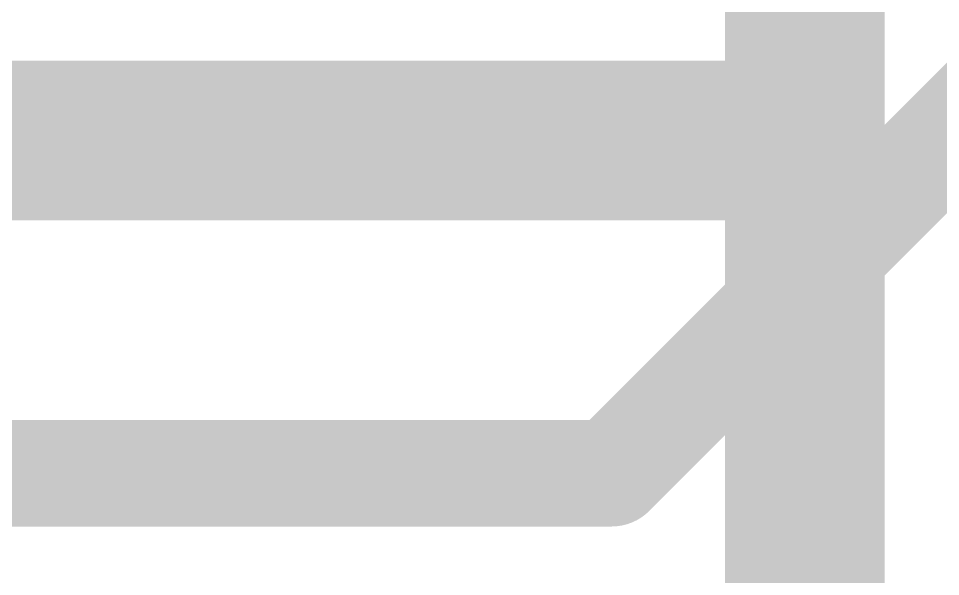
# Model space of a CAD drawing. Extents: x -2.6 to 78.8, y -16.5 to 68.7.
# Drawn here: x 30.757 to 34.275, y 27.165 to 29.294 of the extents above; entities that cross this region are included whole.
import ezdxf

# ---------------------------------------------------------------- set-up
doc = ezdxf.new("R2010")
doc.units = 0
doc.layers.add('1', color=12, linetype='CONTINUOUS')
doc.layers.add('16', color=132, linetype='CONTINUOUS')

msp = doc.modelspace()

# ---------------------------------------------------------------- linework, layer by layer
at = {"layer": '1', "const_width": 0.6096}
for points in [[(33.7566, 28.829), (33.7566, 48.9966)], [(33.7566, 28.829), (20.701, 28.829)], [(33.7566, 13.6144), (33.7566, 28.829)]]:
    msp.add_lwpolyline(points, dxfattribs=at)
at = {"layer": '1', "const_width": 0.3048}
for points in [[(33.909, 28.829, 1), (33.6042, 28.829)], [(33.7566, 28.6766, 1), (33.7566, 28.9814)], [(33.6042, 28.829, 1), (33.909, 28.829)]]:
    msp.add_lwpolyline(points, format="xyb", dxfattribs=at)
at = {"layer": '16', "const_width": 0.4064}
for points in [[(33.02, 27.559), (35.941, 30.48)], [(22.352, 27.559), (33.02, 27.559)]]:
    msp.add_lwpolyline(points, dxfattribs=at)
at = {"layer": '16', "const_width": 0.2032}
for points in [[(33.02, 27.4574, 1), (33.02, 27.6606)], [(32.9482, 27.6308, 1), (33.0918, 27.4872)]]:
    msp.add_lwpolyline(points, format="xyb", dxfattribs=at)

doc.saveas('drawing.dxf')
